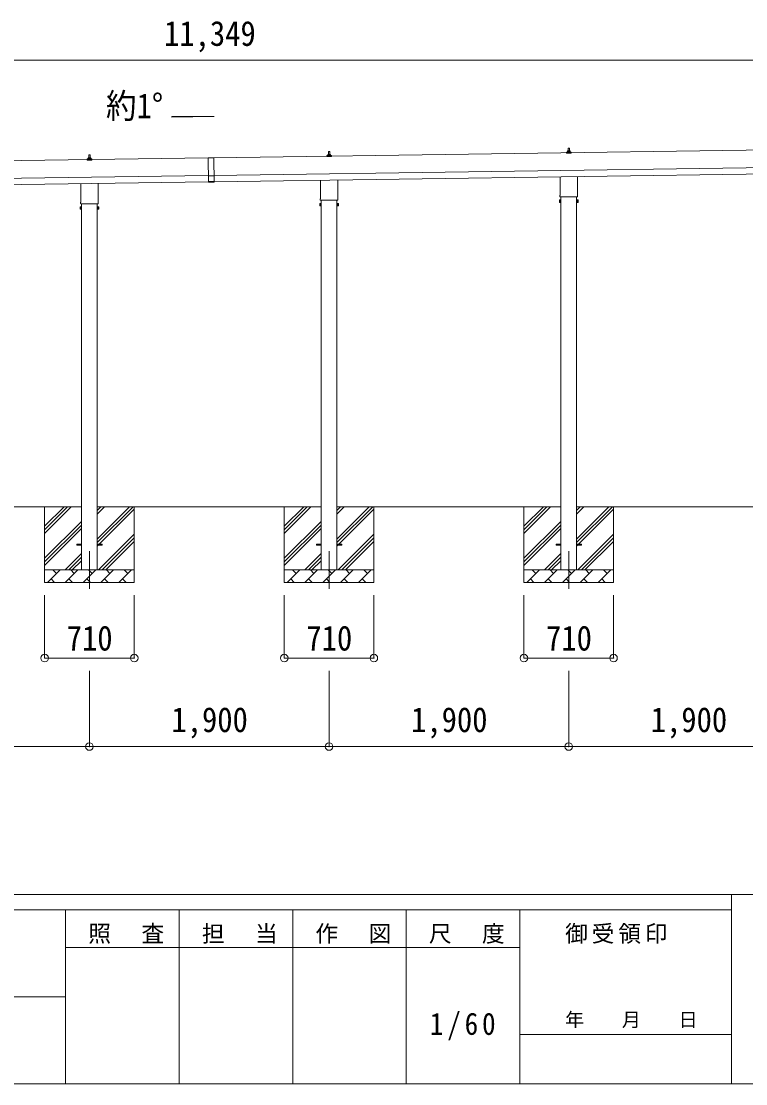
# Model space of a CAD drawing. Units: millimetres at full size, sheet at 1:60. Extents: x -16864 to 16864, y -11640 to 11640.
# Drawn here: x 5051 to 10794, y -11640 to -3211 of the extents above; entities that cross this region are included whole.
import ezdxf
from ezdxf.enums import TextEntityAlignment as Align

# ---------------------------------------------------------------- set-up
doc = ezdxf.new("R2010")
doc.units = ezdxf.units.MM
doc.header["$LTSCALE"] = 60
doc.header["$PDMODE"] = 32
doc.header["$PDSIZE"] = 60
doc.linetypes.add('CHAIN1', pattern=[8, 5, -1, 1, -1])
for name, color, linetype, lineweight in [('0-1_Defpoints', 7, 'CHAIN1', 9), ('0-2_TEXT1', 4, 'Continuous', 9), ('0-3_SHAPE', 7, 'Continuous', 9), ('0-7_PARTS2', 7, 'Continuous', 9), ('0-8_TABLE1', 6, 'Continuous', 9), ('F-0', 7, 'Continuous', 9)]:
    doc.layers.add(name, color=color, linetype=linetype, lineweight=lineweight)
doc.styles.add('ＭＳ ゴシック', font='')
doc.styles.get('ＭＳ ゴシック').set_extended_font_data('MS Gothic')

msp = doc.modelspace()

# ---------------------------------------------------------------- linework, layer by layer
at = {"layer": '0-1_Defpoints'}
for p, q in [((5591.14, -7413.9), (5591.14, -7762.9)), ((7491.14, -7413.9), (7491.14, -7762.9)), ((9391.14, -7413.9), (9391.14, -7762.9))]:
    msp.add_line(p, q, dxfattribs=at)
at = {"layer": '0-2_TEXT1'}
for p, q in [((6579.05, -3968.07), (6243.05, -3972.87)), ((6531.21, -4296.21), (900.74, -4376.64)), ((5581.45, -4301), (5581.45, -4296.78)), ((5582.45, -4296.78), (5600.45, -4296.78)), ((5585.45, -4296.78), (5586.17, -4273.26)), ((5587.17, -4272.28), (5595.72, -4272.28)), ((5596.72, -4273.26), (5597.45, -4296.78)), ((5601.45, -4301), (5601.45, -4296.78)), ((6531.19, -4295.21), (6576.19, -4294.56)), ((6531.19, -4295.21), (6533.94, -4487.69)), ((6576.2, -4295.56), (6531.21, -4296.21)), ((6576.19, -4294.56), (6578.94, -4487.04)), ((12181.82, -4215.48), (6576.2, -4295.56)), ((7473.2, -4285.14), (7473.2, -4277.43)), ((7509.7, -4285.14), (7473.2, -4285.14)), ((7473.58, -4276.64), (7509.31, -4276.64)), ((7473.96, -4276.46), (7480.68, -4274.83)), ((7481.06, -4274.64), (7501.83, -4274.64)), ((7481.45, -4273.85), (7481.45, -4269.64)), ((7482.45, -4269.64), (7500.45, -4269.64)), ((7485.45, -4269.64), (7486.17, -4246.12)), ((7487.17, -4245.14), (7495.72, -4245.14)), ((7496.72, -4246.12), (7497.45, -4269.64)), ((7501.45, -4273.85), (7501.45, -4269.64)), ((7508.93, -4276.46), (7502.21, -4274.83)), ((7509.7, -4285.14), (7509.7, -4277.43)), ((9373.2, -4258), (9373.2, -4250.29)), ((9409.7, -4258), (9373.2, -4258)), ((9373.58, -4249.5), (9409.31, -4249.5)), ((9373.96, -4249.31), (9380.68, -4247.68)), ((9381.06, -4247.5), (9401.83, -4247.5)), ((9381.45, -4246.71), (9381.45, -4242.5)), ((9382.45, -4242.5), (9400.45, -4242.5)), ((9385.45, -4242.5), (9386.17, -4218.97)), ((9387.17, -4218), (9395.72, -4218)), ((9396.72, -4218.97), (9397.45, -4242.5)), ((9401.45, -4246.71), (9401.45, -4242.5)), ((9408.93, -4249.31), (9402.21, -4247.68)), ((9409.7, -4258), (9409.7, -4250.29)), ((5573.2, -4312.28), (5573.2, -4304.57)), ((5609.7, -4312.28), (5573.2, -4312.28)), ((5573.58, -4303.78), (5609.31, -4303.78)), ((5573.96, -4303.6), (5580.68, -4301.97)), ((5581.06, -4301.78), (5601.83, -4301.78)), ((5608.93, -4303.6), (5602.21, -4301.97)), ((5609.7, -4312.28), (5609.7, -4304.57)), ((6578.2, -4435.55), (12183.82, -4355.47)), ((902.74, -4516.63), (6533.21, -4436.19)), ((6578.22, -4436.55), (6533.22, -4437.19)), ((6578.92, -4485.54), (12184.54, -4405.46)), ((9322.84, -4591.99), (9322.84, -4446.34)), ((9459.44, -4444.39), (9459.44, -4591.99)), ((903.46, -4566.62), (6533.92, -4486.19)), ((5522.84, -4646.27), (5522.84, -4500.63)), ((5659.44, -4498.68), (5659.44, -4646.27)), ((6578.87, -4482.04), (6533.87, -4482.69)), ((6578.94, -4487.04), (6533.94, -4487.69)), ((7422.84, -4619.13), (7422.84, -4473.49)), ((7559.44, -4471.54), (7559.44, -4619.13)), ((7421.14, -4627.9), (7421.14, -4622.4)), ((7559.08, -4631.4), (7423.2, -4631.4)), ((7428.64, -4631.4), (7428.64, -7563.9)), ((7553.64, -7563.9), (7553.64, -4631.4)), ((7561.14, -4622.4), (7561.14, -4627.9)), ((9317.14, -4630.26), (9317.9, -4628.94)), ((9317.14, -4630.26), (9317.14, -4647.26)), ((9324.14, -4633.85), (9317.9, -4633.85)), ((9321.14, -4600.76), (9321.14, -4595.26)), ((9459.08, -4604.26), (9323.2, -4604.26)), ((9328.64, -4604.26), (9328.64, -7563.9)), ((9453.64, -7563.9), (9453.64, -4604.26)), ((9458.14, -4633.85), (9464.38, -4633.85)), ((9461.14, -4595.26), (9461.14, -4600.76)), ((9465.14, -4630.26), (9464.38, -4628.94)), ((9465.14, -4630.26), (9465.14, -4647.26)), ((5517.14, -4684.54), (5517.9, -4683.23)), ((5517.14, -4684.54), (5517.14, -4701.54)), ((5517.14, -4701.54), (5517.9, -4702.86)), ((5524.14, -4688.14), (5517.9, -4688.14)), ((5524.14, -4697.95), (5517.9, -4697.95)), ((5524.14, -4702.86), (5517.9, -4702.86)), ((5521.14, -4655.04), (5521.14, -4649.54)), ((5659.08, -4658.54), (5523.2, -4658.54)), ((5526.64, -4702.24), (5524.14, -4702.24)), ((5528.64, -4658.54), (5528.64, -7563.9)), ((5653.64, -7563.9), (5653.64, -4658.54)), ((5655.64, -4702.24), (5658.14, -4702.24)), ((5658.14, -4688.14), (5664.38, -4688.14)), ((5658.14, -4697.95), (5664.38, -4697.95)), ((5658.14, -4702.86), (5664.38, -4702.86)), ((5661.14, -4649.54), (5661.14, -4655.04)), ((5665.14, -4684.54), (5664.38, -4683.23)), ((5665.14, -4701.54), (5664.38, -4702.86)), ((5665.14, -4684.54), (5665.14, -4701.54)), ((7417.14, -4657.4), (7417.9, -4656.09)), ((7417.14, -4657.4), (7417.14, -4674.4)), ((7417.14, -4674.4), (7417.9, -4675.72)), ((7424.14, -4660.99), (7417.9, -4660.99)), ((7424.14, -4670.81), (7417.9, -4670.81)), ((7424.14, -4675.72), (7417.9, -4675.72)), ((7426.64, -4675.1), (7424.14, -4675.1)), ((7555.64, -4675.1), (7558.14, -4675.1)), ((7558.14, -4660.99), (7564.38, -4660.99)), ((7558.14, -4670.81), (7564.38, -4670.81)), ((7558.14, -4675.72), (7564.38, -4675.72)), ((7565.14, -4657.4), (7564.38, -4656.09)), ((7565.14, -4674.4), (7564.38, -4675.72)), ((7565.14, -4657.4), (7565.14, -4674.4)), ((9317.14, -4647.26), (9317.9, -4648.57)), ((9324.14, -4643.67), (9317.9, -4643.67)), ((9324.14, -4648.57), (9317.9, -4648.57)), ((9326.64, -4647.96), (9324.14, -4647.96)), ((9455.64, -4647.96), (9458.14, -4647.96)), ((9458.14, -4643.67), (9464.38, -4643.67)), ((9458.14, -4648.57), (9464.38, -4648.57)), ((9465.14, -4647.26), (9464.38, -4648.57)), ((5491.14, -7359.4), (5528.64, -7359.4)), ((5491.14, -7368.4), (5491.14, -7359.4)), ((5491.14, -7359.4), (5528.64, -7359.4)), ((5491.14, -7368.4), (5491.14, -7359.4)), ((5491.14, -7368.4), (5528.64, -7368.4)), ((5491.14, -7368.4), (5528.64, -7368.4)), ((5653.64, -7359.4), (5691.14, -7359.4)), ((5653.64, -7359.4), (5691.14, -7359.4)), ((5653.64, -7368.4), (5691.14, -7368.4)), ((5653.64, -7368.4), (5691.14, -7368.4)), ((5691.14, -7368.4), (5691.14, -7359.4)), ((5691.14, -7368.4), (5691.14, -7359.4)), ((7391.14, -7359.4), (7428.64, -7359.4)), ((7391.14, -7368.4), (7391.14, -7359.4)), ((7391.14, -7359.4), (7428.64, -7359.4)), ((7391.14, -7368.4), (7391.14, -7359.4)), ((7391.14, -7368.4), (7428.64, -7368.4)), ((7391.14, -7368.4), (7428.64, -7368.4)), ((7553.64, -7359.4), (7591.14, -7359.4)), ((7553.64, -7359.4), (7591.14, -7359.4)), ((7553.64, -7368.4), (7591.14, -7368.4)), ((7553.64, -7368.4), (7591.14, -7368.4)), ((7591.14, -7368.4), (7591.14, -7359.4)), ((7591.14, -7368.4), (7591.14, -7359.4)), ((9291.14, -7359.4), (9328.64, -7359.4)), ((9291.14, -7368.4), (9291.14, -7359.4)), ((9291.14, -7359.4), (9328.64, -7359.4)), ((9291.14, -7368.4), (9291.14, -7359.4)), ((9291.14, -7368.4), (9328.64, -7368.4)), ((9291.14, -7368.4), (9328.64, -7368.4)), ((9453.64, -7359.4), (9491.14, -7359.4)), ((9453.64, -7359.4), (9491.14, -7359.4)), ((9453.64, -7368.4), (9491.14, -7368.4)), ((9453.64, -7368.4), (9491.14, -7368.4)), ((9491.14, -7368.4), (9491.14, -7359.4)), ((9491.14, -7368.4), (9491.14, -7359.4))]:
    msp.add_line(p, q, dxfattribs=at)
for points in [[(9324.14, -4648.57), (9324.14, -4628.94), (9317.9, -4628.94)], [(9324.14, -4647.96), (9324.14, -4629.56), (9326.64, -4629.56)], [(9458.14, -4647.96), (9458.14, -4629.56), (9455.64, -4629.56)], [(9458.14, -4648.57), (9458.14, -4628.94), (9464.38, -4628.94)], [(5524.14, -4702.86), (5524.14, -4683.23), (5517.9, -4683.23)], [(5524.14, -4702.24), (5524.14, -4683.84), (5526.64, -4683.84)], [(5658.14, -4702.24), (5658.14, -4683.84), (5655.64, -4683.84)], [(5658.14, -4702.86), (5658.14, -4683.23), (5664.38, -4683.23)], [(7424.14, -4675.72), (7424.14, -4656.09), (7417.9, -4656.09)], [(7424.14, -4675.1), (7424.14, -4656.7), (7426.64, -4656.7)], [(7558.14, -4675.1), (7558.14, -4656.7), (7555.64, -4656.7)], [(7558.14, -4675.72), (7558.14, -4656.09), (7564.38, -4656.09)]]:
    msp.add_lwpolyline(points, dxfattribs=at)
for points in [[(9326.64, -4649.26), (9326.64, -4628.26), (9328.64, -4628.26), (9328.64, -4649.26)], [(9455.64, -4649.26), (9455.64, -4628.26), (9453.64, -4628.26), (9453.64, -4649.26)], [(5526.64, -4703.54), (5526.64, -4682.54), (5528.64, -4682.54), (5528.64, -4703.54)], [(5655.64, -4703.54), (5655.64, -4682.54), (5653.64, -4682.54), (5653.64, -4703.54)], [(7426.64, -4676.4), (7426.64, -4655.4), (7428.64, -4655.4), (7428.64, -4676.4)], [(7555.64, -4676.4), (7555.64, -4655.4), (7553.64, -4655.4), (7553.64, -4676.4)]]:
    msp.add_lwpolyline(points, close=True, dxfattribs=at)
for centre, radius, start, end in [((5585.53, -4297.42), 4.13, 90, 171.17633), ((5582.45, -4297.78), 1, 90, 180), ((5587.17, -4273.28), 1, 90, 178.60509), ((5594.78, -4296.78), 4.83, 133.60282, 180), ((5588.11, -4296.78), 4.83, 0, 46.39718), ((5595.72, -4273.28), 1, 1.39491, 90), ((5597.36, -4297.42), 4.13, 8.82367, 90), ((5600.45, -4297.78), 1, 0, 90), ((7474.2, -4277.43), 1, 103.62699, 180), ((7480.45, -4273.85), 1, 283.62699, 0), ((7485.53, -4270.28), 4.13, 90, 171.17633), ((7482.45, -4270.64), 1, 90, 180), ((7487.17, -4246.14), 1, 90, 178.60509), ((7494.78, -4269.64), 4.83, 133.60282, 180), ((7488.11, -4269.64), 4.83, 0, 46.39718), ((7495.72, -4246.14), 1, 1.39491, 90), ((7497.36, -4270.28), 4.13, 8.82367, 90), ((7500.45, -4270.64), 1, 0, 90), ((7502.45, -4273.85), 1, 180, 256.37301), ((7508.7, -4277.43), 1, 0, 76.37301), ((9374.2, -4250.29), 1, 103.62699, 180), ((9380.45, -4246.71), 1, 283.62699, 0), ((9385.53, -4243.13), 4.13, 90, 171.17633), ((9382.45, -4243.5), 1, 90, 180), ((9387.17, -4219), 1, 90, 178.60509), ((9394.78, -4242.5), 4.83, 133.60282, 180), ((9388.11, -4242.5), 4.83, 0, 46.39718), ((9395.72, -4219), 1, 1.39491, 90), ((9397.36, -4243.13), 4.13, 8.82367, 90), ((9400.45, -4243.5), 1, 0, 90), ((9402.45, -4246.71), 1, 180, 256.37301), ((9408.7, -4250.29), 1, 0, 76.37301), ((5574.2, -4304.57), 1, 103.62699, 180), ((5580.45, -4301), 1, 283.62699, 0), ((5602.45, -4301), 1, 180, 256.37301), ((5608.7, -4304.57), 1, 0, 76.37301), ((7425.14, -4622.4), 4, 125.09963, 180), ((7425.14, -4627.9), 4, 180, 194.47751), ((7425.14, -4627.9), 4, 194.47751, 241.04498), ((7557.14, -4627.9), 4, 298.95502, 345.52249), ((7557.14, -4622.4), 4, 0, 54.90037), ((7557.14, -4627.9), 4, 345.52249, 0), ((9321.48, -4631.4), 4.34, 145.61575, 214.38425), ((9333.38, -4638.76), 16.24, 162.41205, 197.58795), ((9325.14, -4595.26), 4, 125.09963, 180), ((9325.14, -4600.76), 4, 180, 194.47751), ((9325.14, -4600.76), 4, 194.47751, 241.04498), ((9457.14, -4600.76), 4, 298.95502, 345.52249), ((9457.14, -4595.26), 4, 0, 54.90037), ((9457.14, -4600.76), 4, 345.52249, 0), ((9460.79, -4631.4), 4.34, 325.61575, 34.38425), ((9448.9, -4638.76), 16.24, 342.41205, 17.58795), ((5521.48, -4685.68), 4.34, 145.61575, 214.38425), ((5521.48, -4700.4), 4.34, 145.61575, 214.38425), ((5533.38, -4693.04), 16.24, 162.41205, 197.58795), ((5525.14, -4649.54), 4, 125.09963, 180), ((5525.14, -4655.04), 4, 180, 194.47751), ((5525.14, -4655.04), 4, 194.47751, 241.04498), ((5657.14, -4655.04), 4, 298.95502, 345.52249), ((5657.14, -4649.54), 4, 0, 54.90037), ((5657.14, -4655.04), 4, 345.52249, 0), ((5660.79, -4685.68), 4.34, 325.61575, 34.38425), ((5648.9, -4693.04), 16.24, 342.41205, 17.58795), ((5660.79, -4700.4), 4.34, 325.61575, 34.38425), ((7421.48, -4658.54), 4.34, 145.61575, 214.38425), ((7421.48, -4673.26), 4.34, 145.61575, 214.38425), ((7433.38, -4665.9), 16.24, 162.41205, 197.58795), ((7560.79, -4658.54), 4.34, 325.61575, 34.38425), ((7548.9, -4665.9), 16.24, 342.41205, 17.58795), ((7560.79, -4673.26), 4.34, 325.61575, 34.38425), ((9321.48, -4646.12), 4.34, 145.61575, 214.38425), ((9460.79, -4646.12), 4.34, 325.61575, 34.38425)]:
    msp.add_arc(centre, radius, start, end, dxfattribs=at)
at = {"layer": '0-3_SHAPE'}
for p, q in [((5528.64, -7063.9), (3753.64, -7063.9)), ((5236.14, -7063.9), (5236.14, -7663.9)), ((5236.14, -7217.38), (5389.62, -7063.9)), ((5236.14, -7245.67), (5417.91, -7063.9)), ((5236.14, -7273.95), (5446.19, -7063.9)), ((7428.64, -7063.9), (5653.64, -7063.9)), ((5653.64, -7092.72), (5682.46, -7063.9)), ((5653.64, -7121.01), (5710.75, -7063.9)), ((5653.64, -7319), (5908.74, -7063.9)), ((5653.64, -7347.28), (5936.14, -7064.78)), ((5946.14, -7063.9), (5946.14, -7663.9)), ((7136.14, -7063.9), (7136.14, -7663.9)), ((7136.14, -7217.38), (7289.62, -7063.9)), ((7136.14, -7245.67), (7317.91, -7063.9)), ((7136.14, -7273.95), (7346.19, -7063.9)), ((9328.64, -7063.9), (7553.64, -7063.9)), ((7553.64, -7092.72), (7582.46, -7063.9)), ((7553.64, -7121.01), (7610.75, -7063.9)), ((7553.64, -7319), (7808.74, -7063.9)), ((7553.64, -7347.28), (7836.14, -7064.78)), ((7846.14, -7063.9), (7846.14, -7663.9)), ((9036.14, -7063.9), (9036.14, -7663.9)), ((9036.14, -7217.38), (9189.62, -7063.9)), ((9036.14, -7245.67), (9217.91, -7063.9)), ((9036.14, -7273.95), (9246.19, -7063.9)), ((11228.64, -7063.9), (9453.64, -7063.9)), ((9453.64, -7092.72), (9482.46, -7063.9)), ((9453.64, -7121.01), (9510.75, -7063.9)), ((9453.64, -7319), (9708.74, -7063.9)), ((9453.64, -7347.28), (9736.14, -7064.78)), ((9746.14, -7063.9), (9746.14, -7663.9)), ((5653.64, -7375.57), (5946.14, -7083.07)), ((7553.64, -7375.57), (7846.14, -7083.07)), ((9453.64, -7375.57), (9746.14, -7083.07)), ((5236.14, -7471.94), (5528.64, -7179.44)), ((5236.14, -7500.22), (5528.64, -7207.72)), ((5236.14, -7528.51), (5528.64, -7236.01)), ((7136.14, -7471.94), (7428.64, -7179.44)), ((7136.14, -7500.22), (7428.64, -7207.72)), ((7136.14, -7528.51), (7428.64, -7236.01)), ((9036.14, -7471.94), (9328.64, -7179.44)), ((9036.14, -7500.22), (9328.64, -7207.72)), ((9036.14, -7528.51), (9328.64, -7236.01)), ((5663.3, -7563.9), (5946.14, -7281.06)), ((5691.58, -7563.9), (5946.14, -7309.34)), ((7563.3, -7563.9), (7846.14, -7281.06)), ((7591.58, -7563.9), (7846.14, -7309.34)), ((9463.3, -7563.9), (9746.14, -7281.06)), ((9491.58, -7563.9), (9746.14, -7309.34)), ((5719.87, -7563.9), (5946.14, -7337.63)), ((7619.87, -7563.9), (7846.14, -7337.63)), ((9519.87, -7563.9), (9746.14, -7337.63)), ((5398.74, -7563.9), (5528.64, -7434)), ((5427.02, -7563.9), (5528.64, -7462.28)), ((5455.31, -7563.9), (5528.64, -7490.57)), ((7298.74, -7563.9), (7428.64, -7434)), ((7327.02, -7563.9), (7428.64, -7462.28)), ((7355.31, -7563.9), (7428.64, -7490.57)), ((9198.74, -7563.9), (9328.64, -7434)), ((9227.02, -7563.9), (9328.64, -7462.28)), ((9255.31, -7563.9), (9328.64, -7490.57)), ((5236.14, -7563.9), (5946.14, -7563.9)), ((5258.3, -7663.9), (5358.3, -7563.9)), ((5329.74, -7592.45), (5301.19, -7563.9)), ((5399.72, -7663.9), (5499.72, -7563.9)), ((5471.17, -7592.45), (5442.61, -7563.9)), ((5541.14, -7663.9), (5641.14, -7563.9)), ((5612.59, -7592.45), (5584.03, -7563.9)), ((5682.56, -7663.9), (5782.56, -7563.9)), ((5754.01, -7592.45), (5725.45, -7563.9)), ((5823.98, -7663.9), (5923.98, -7563.9)), ((5895.43, -7592.45), (5866.88, -7563.9)), ((7136.14, -7563.9), (7846.14, -7563.9)), ((7158.3, -7663.9), (7258.3, -7563.9)), ((7229.74, -7592.45), (7201.19, -7563.9)), ((7299.72, -7663.9), (7399.72, -7563.9)), ((7371.17, -7592.45), (7342.61, -7563.9)), ((7441.14, -7663.9), (7541.14, -7563.9)), ((7512.59, -7592.45), (7484.03, -7563.9)), ((7582.56, -7663.9), (7682.56, -7563.9)), ((7654.01, -7592.45), (7625.45, -7563.9)), ((7723.98, -7663.9), (7823.98, -7563.9)), ((7795.43, -7592.45), (7766.88, -7563.9)), ((9036.14, -7563.9), (9746.14, -7563.9)), ((9058.3, -7663.9), (9158.3, -7563.9)), ((9129.74, -7592.45), (9101.19, -7563.9)), ((9199.72, -7663.9), (9299.72, -7563.9)), ((9271.17, -7592.45), (9242.61, -7563.9)), ((9341.14, -7663.9), (9441.14, -7563.9)), ((9412.59, -7592.45), (9384.03, -7563.9)), ((9482.56, -7663.9), (9582.56, -7563.9)), ((9554.01, -7592.45), (9525.45, -7563.9)), ((9623.98, -7663.9), (9723.98, -7563.9)), ((9695.43, -7592.45), (9666.88, -7563.9)), ((5946.14, -7663.9), (5236.14, -7663.9)), ((5286.85, -7635.35), (5315.4, -7663.9)), ((5428.27, -7635.35), (5456.83, -7663.9)), ((5569.69, -7635.35), (5598.25, -7663.9)), ((5711.11, -7635.35), (5739.67, -7663.9)), ((5852.54, -7635.35), (5881.09, -7663.9)), ((7846.14, -7663.9), (7136.14, -7663.9)), ((7186.85, -7635.35), (7215.4, -7663.9)), ((7328.27, -7635.35), (7356.83, -7663.9)), ((7469.69, -7635.35), (7498.25, -7663.9)), ((7611.11, -7635.35), (7639.67, -7663.9)), ((7752.54, -7635.35), (7781.09, -7663.9)), ((9746.14, -7663.9), (9036.14, -7663.9)), ((9086.85, -7635.35), (9115.4, -7663.9)), ((9228.27, -7635.35), (9256.83, -7663.9)), ((9369.69, -7635.35), (9398.25, -7663.9)), ((9511.11, -7635.35), (9539.67, -7663.9)), ((9652.54, -7635.35), (9681.09, -7663.9))]:
    msp.add_line(p, q, dxfattribs=at)
at = {"layer": '0-7_PARTS2', "color": 4}
for p, q in [((6243.05, -3972.87), (6243.05, -3968.07)), ((6243.05, -3968.07), (6579.05, -3968.07))]:
    msp.add_line(p, q, dxfattribs=at)
at = {"layer": '0-8_TABLE1'}
for p, q in [((12217.14, -3521.26), (868.14, -3521.26)), ((5236.14, -8262.9), (5236.14, -7762.9)), ((5946.14, -8262.9), (5946.14, -7762.9)), ((7136.14, -8262.9), (7136.14, -7762.9)), ((7846.14, -8262.9), (7846.14, -7762.9)), ((9036.14, -8262.9), (9036.14, -7762.9)), ((9746.14, -8262.9), (9746.14, -7762.9)), ((5236.14, -8262.9), (5946.14, -8262.9)), ((7136.14, -8262.9), (7846.14, -8262.9)), ((9036.14, -8262.9), (9746.14, -8262.9)), ((5591.14, -8964.9), (5591.14, -8364.9)), ((7491.14, -8964.9), (7491.14, -8364.9)), ((9391.14, -8964.9), (9391.14, -8364.9)), ((5591.14, -8964.9), (3691.14, -8964.9)), ((7491.14, -8964.9), (5591.14, -8964.9)), ((9391.14, -8964.9), (7491.14, -8964.9)), ((11291.14, -8964.9), (9391.14, -8964.9))]:
    msp.add_line(p, q, dxfattribs=at)
for p in [(5236.14, -8262.9), (5946.14, -8262.9), (7136.14, -8262.9), (7846.14, -8262.9), (9036.14, -8262.9), (9746.14, -8262.9), (5591.14, -8964.9), (7491.14, -8964.9), (9391.14, -8964.9)]:
    msp.add_point(p, dxfattribs=at)
at = {"layer": 'F-0', "color": 5, "lineweight": 5}
for p, q in [((-16864.12, -10140), (16015.88, -10140)), ((10682.37, -10140), (10682.37, -11640)), ((-16864.12, -10260), (10682.37, -10260)), ((5402.37, -10260), (5402.37, -11640)), ((6302.37, -10260), (6302.37, -11640)), ((7202.37, -10260), (7202.37, -11640)), ((8102.36, -10260), (8102.36, -11640)), ((9002.37, -10260), (9002.37, -11640)), ((5402.37, -10560), (9002.37, -10560)), ((-6897.63, -10950), (5402.37, -10950)), ((9002.37, -11250), (10682.37, -11250)), ((-16864.12, -11640), (16015.88, -11640))]:
    msp.add_line(p, q, dxfattribs=at)

# ---------------------------------------------------------------- texts
at = {"layer": '0-7_PARTS2', "style": 'ＭＳ ゴシック', "width": 0.9}
msp.add_text('約1°', height=197.9, dxfattribs=at).set_placement((5721.96, -4040.62), align=Align.BOTTOM_LEFT)
at = {"layer": '0-8_TABLE1', "color": 7, "style": 'ＭＳ ゴシック', "width": 0.9}
for s, p in [('11,349', (6182.64, -3466.26)), ('710', (5411.14, -8262.9)), ('710', (7311.14, -8262.9)), ('710', (9211.14, -8262.9)), ('1,900', (6241.14, -8909.9)), ('1,900', (8141.14, -8909.9)), ('1,900', (10041.14, -8909.9))]:
    msp.add_text(s, height=197.9, dxfattribs=at).set_placement(p, align=Align.BOTTOM_LEFT)
at = {"layer": 'F-0', "style": 'ＭＳ ゴシック'}
msp.add_text('年\u3000\u3000月\u3000\u3000日', height=110, dxfattribs=at).set_placement((9362.37, -11220), align=Align.BOTTOM_LEFT)
at = {"layer": 'F-0', "attachment_point": 7, "style": 'ＭＳ ゴシック'}
for s, insert, char_height in [('\\T1.17;照\u3000査', (5582.37, -10530), 132), ('\\T1.17;担\u3000当', (6482.37, -10530), 132), ('\\T1.17;作\u3000図', (7382.37, -10530), 132), ('\\T1.17;尺\u3000度', (8282.37, -10530), 132), ('\\T1.17;御受領印', (9362.37, -10530), 132), ('\\T1.28;\\W0.9;1/60', (8289.87, -11295), 176)]:
    msp.add_mtext(s, dxfattribs=dict(at, insert=insert, char_height=char_height))

doc.saveas('drawing.dxf')
